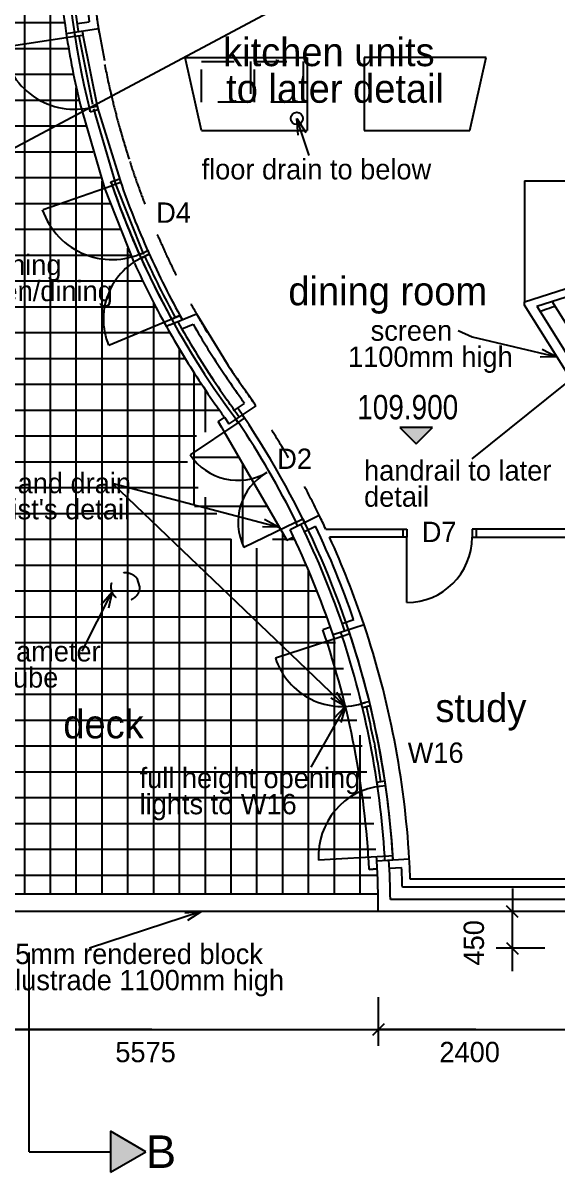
# Model space of a CAD drawing. Header units: millimetres. Extents: x -23178 to 21022, y -15251 to 18887.
# Drawn here: x -5418 to 1152, y -7459 to 6664 of the extents above; entities that cross this region are included whole.
import ezdxf

# ---------------------------------------------------------------- set-up
doc = ezdxf.new("R2010")
doc.units = ezdxf.units.MM
for name, pattern in [('BORDER', [16, 13, -1, 1, -1]), ('DOT', [16, 4, -4, 4, -4]), ('HIDDEN', [16, 2, -2, 2, -2, 2, -2, 2, -2])]:
    doc.linetypes.add(name, pattern=pattern)
for name, color, linetype, true_color in [('00_-_ELEVATIONS', 7, 'Continuous', 0xffffff), ('1', 7, 'Continuous', 0xffffff), ('NEW_GF', 7, 'Continuous', 0xffffff), ('NEW_LGF', 7, 'Continuous', 0xffffff)]:
    doc.layers.add(name, color=color, linetype=linetype, true_color=true_color)
doc.styles.add('ARIAL', font='ARIAL.TTF', dxfattribs={"height": 0.2})
doc.styles.add('ARIALN', font='ARIALN.TTF', dxfattribs={"height": 0.2})
doc.dimstyles.new('ISO-25', dxfattribs={"dimtxt": 2.5, "dimasz": 2.5, "dimexe": 1.25, "dimexo": 0.625, "dimtad": 1, "dimtxsty": 'Standard', "dimcen": 2.5, "dimadec": 0, "dimazin": 0, "dimtfac": 1, "dimtmove": 0, "dimatfit": 3, "dimfxl": 1, "dimarcsym": 0})

# ---------------------------------------------------------------- blocks, each defined once
blk = doc.blocks.new('17618C5F')
at = {"layer": 'NEW_LGF', "linetype": 'Continuous', "ltscale": 100}
h = blk.add_hatch(dxfattribs=at)
h.set_pattern_fill('net', color=8, scale=100, style=0)
h.set_pattern_definition([(0, (0, 0), (0, 317.5), []), (90, (0, 0), (-317.5, 2e-14), [])])
h.paths.add_polyline_path([(0, 11970), (5525, 11970), (5533, 11717), (5551, 11411), (5573, 11145), (5613, 10799), (5641, 10596), (5700, 10246), (5771, 9895), (5837, 9609), (5909, 9336), (5981, 9087), (6089, 8751), (6188, 8471), (6346, 8070), (6453, 7822), (6594, 7520), (6749, 7212), (6874, 6980), (7042, 6689), (7175, 6474), (7275, 6318), (7423, 6098), (7530, 5947), (7589, 5862), (7512, 5811), (7554, 5738), (7470, 5723), (7408, 5703), (7311, 5658), (7206, 5616), (7180, 5588), (7151, 5555), (7130, 5542), (7107, 5525), (7098, 5501), (7108, 5443), (7118, 5383), (7139, 5299), (7176, 5227), (7190, 5163), (7209, 5094), (7222, 5053), (7300, 4958), (7342, 4897), (7370, 4858), (7403, 4812), (7462, 4744), (7517, 4640), (7548, 4582), (7579, 4528), (7603, 4471), (7644, 4409), (7711, 4303), (7750, 4258), (7831, 4225), (7862, 4224), (7901, 4230), (7946, 4240), (8014, 4259), (8083, 4310), (8166, 4353), (8210, 4377), (8233, 4386), (8268, 4412), (8264, 4512), (8357, 4351), (8440, 4391), (8532, 4194), (8633, 3963), (8745, 3690), (8831, 3461), (8927, 3187), (9041, 2829), (9129, 2514), (9203, 2215), (9264, 1936), (9322, 1632), (9375, 1303), (9412, 1017), (9440, 741), (9465, 411), (9475, 190), (9481, 0), (3956, 0), (3931, 548), (3916, 732), (3893, 961), (3865, 1198), (3835, 1405), (3764, 1819), (3724, 2016), (3663, 2286), (3592, 2566), (3509, 2858), (3429, 3116), (3310, 3459), (3188, 3780), (3008, 4202), (2800, 4637), (2639, 4943), (2469, 5242), (2275, 5559), (2088, 5843), (1866, 6161), (1683, 6437), (1497, 6737), (1343, 7004), (1154, 7361), (936, 7815), (754, 8244), (540, 8831), (420, 9217), (337, 9519), (245, 9904), (179, 10230), (108, 10657), (67, 10977), (36, 11286), (12, 11635)])
at = {"layer": 'NEW_LGF', "color": 2, "linetype": 'HIDDEN', "ltscale": 100}
blk.add_circle((6372, 3778), 175, dxfattribs=at)
blk.add_arc((6372, 3778), 175, 0, 0, dxfattribs=at)
at = {"layer": 'NEW_LGF'}
blk.add_attdef('Sfb', (0, 0), '', height=1, dxfattribs=at)
blk = doc.blocks.new('0655C5DF')
at = {"layer": 'NEW_LGF', "color": 9, "linetype": 'Continuous', "ltscale": 100}
for s, p in [('D4', (96, 9531)), ('D2', (1585, 6506)), ('D7', (3363, 5607)), ('W16', (3190, 2893))]:
    blk.add_text(s, height=250, dxfattribs=at).set_placement(p)
at = {"layer": 'NEW_LGF'}
blk.add_attdef('Sfb', (0, 0), '', height=1, dxfattribs=at)
blk = doc.blocks.new('3911D013')
at = {"layer": 'NEW_GF', "color": 3, "linetype": 'Continuous', "ltscale": 100}
for p, q in [((5575, 12400), (0, 12400)), ((0, 12400), (0, 12185)), ((5577, 12185), (0, 12185)), ((9533, 215), (3960, 215)), ((3960, 215), (3960, 0)), ((9535, 0), (3960, 0))]:
    blk.add_line(p, q, dxfattribs=at)
at = {"layer": 'NEW_GF', "color": 2, "linetype": 'Continuous', "ltscale": 100}
blk.add_line((3958, 215), (3960, 215), dxfattribs=at)
for centre, radius, start, end in [((10696, 12400), 10696, 181.1499, 187.3801), ((10696, 12400), 10696, 181.1499, 187.3801), ((10696, 12400), 10646, 181.1553, 215.4241), ((10696, 12400), 10646, 181.1553, 215.4241), ((10696, 12400), 10696, 188.4868, 215.4241), ((10696, 12400), 10696, 188.4868, 215.4241), ((-6736, 0), 10746, 1.1446, 35.4241), ((-6736, 0), 10746, 1.1446, 35.4241), ((-6736, 0), 10696, 1.1499, 35.4241), ((-6736, 0), 10696, 1.1499, 35.4241)]:
    blk.add_arc(centre, radius, start, end, dxfattribs=at)
blk = doc.blocks.new('2A91B914')
at = {"layer": 'NEW_GF', "color": 4, "linetype": 'Continuous', "ltscale": 100}
for p, q in [((6360, 13300), (7635, 13300)), ((6360, 12850), (6360, 13300)), ((7635, 13300), (7635, 12900)), ((12123, 13300), (8885, 13300)), ((8885, 13300), (8885, 12900)), ((12123, 13300), (12123, 12900)), ((13610, 13300), (13023, 13300)), ((13023, 13300), (13023, 12900)), ((13610, 13300), (13610, 12359)), ((7635, 12900), (6760, 12900)), ((6760, 11924), (6760, 12900)), ((11810, 12900), (8885, 12900)), ((11810, 12500), (11810, 12900)), ((11910, 12500), (11910, 12900)), ((11910, 12900), (12123, 12900)), ((13023, 12900), (13210, 12900)), ((13210, 12359), (13210, 12900)), ((6360, 12850), (0, 12850)), ((6360, 12450), (408, 12450)), ((6360, 11924), (6360, 12450)), ((11810, 12500), (11910, 12500)), ((13610, 12359), (13210, 12359)), ((6360, 11924), (6760, 11924)), ((13610, 11759), (13210, 11759)), ((13210, 11193), (13210, 11759)), ((13610, 11759), (13610, 8028)), ((121, 11244), (517, 11304)), ((11810, 11293), (11910, 11293)), ((11810, 11293), (11810, 10528)), ((11910, 11293), (11910, 11193)), ((11910, 11193), (13210, 11193)), ((11910, 11093), (13210, 11093)), ((11910, 11093), (11910, 10528)), ((13210, 9064), (13210, 11093)), ((11810, 10528), (11910, 10528)), ((11810, 9628), (11910, 9628)), ((11810, 9628), (11810, 8805)), ((11910, 9628), (11910, 9064)), ((6360, 9433), (6360, 8037)), ((6760, 9433), (6360, 9433)), ((6760, 8805), (6760, 9433)), ((11910, 9064), (13210, 9064)), ((11910, 8964), (13210, 8964)), ((13210, 8028), (13210, 8964)), ((6760, 8805), (6860, 8805)), ((6860, 8805), (6860, 8605)), ((11810, 8805), (11710, 8805)), ((11710, 8805), (11710, 8605)), ((6760, 8147), (6760, 8605)), ((6860, 8605), (6760, 8605)), ((11710, 8605), (11810, 8605)), ((13610, 8028), (13210, 8028)), ((13610, 7428), (13210, 7428)), ((13210, 7428), (13210, 6935)), ((13610, 6535), (13610, 7428)), ((2003, 7147), (2006, 7149)), ((13210, 6935), (11910, 6935)), ((2454, 6669), (2122, 6445)), ((13610, 6535), (12210, 6535)), ((12210, 6535), (12210, 5536)), ((12210, 5536), (11810, 5536)), ((2874, 5146), (3233, 5322)), ((3314, 5153), (4260, 5153)), ((4260, 5153), (4260, 5053)), ((6360, 5153), (5164, 5153)), ((5164, 5153), (5164, 5053)), ((6760, 5153), (6360, 5153)), ((6360, 5153), (6360, 3550)), ((6760, 4410), (6760, 5153)), ((4260, 5053), (3360, 5053)), ((5164, 5053), (6360, 5053)), ((12210, 4636), (11810, 4636)), ((11810, 4410), (11810, 4636)), ((12210, 4636), (12210, 2341)), ((6760, 4410), (6860, 4410)), ((6860, 4410), (6860, 4210)), ((11810, 4410), (11710, 4410)), ((11710, 4410), (11710, 4210)), ((6760, 3550), (6760, 4210)), ((6860, 4210), (6760, 4210)), ((11710, 4210), (11810, 4210)), ((11810, 2341), (11810, 4210)), ((3785, 3976), (3405, 3852)), ((6360, 3550), (6760, 3550)), ((12210, 2341), (11810, 2341)), ((12210, 1441), (11810, 1441)), ((11810, 1441), (11810, 400)), ((12210, 0), (12210, 1441)), ((6360, 850), (6360, 1150)), ((6360, 1150), (6760, 1150)), ((6760, 1150), (6760, 400)), ((3942, 1076), (4341, 1099)), ((6360, 850), (4353, 850)), ((6360, 450), (3960, 450)), ((6360, 0), (6360, 450)), ((7221, 400), (6760, 400)), ((7221, 0), (7221, 400)), ((7821, 0), (7821, 400)), ((8282, 400), (7821, 400)), ((9888, 400), (8682, 400)), ((10749, 400), (10288, 400)), ((10749, 0), (10749, 400)), ((11349, 0), (11349, 400)), ((11349, 400), (11810, 400)), ((6360, 0), (7221, 0)), ((7821, 0), (10749, 0)), ((12210, 0), (11349, 0))]:
    blk.add_line(p, q, dxfattribs=at)
at = {"layer": 'NEW_GF', "color": 2, "linetype": 'Continuous', "ltscale": 100}
for p, q in [((6510, 13150), (7635, 13150)), ((6510, 13150), (6510, 11924)), ((7535, 13150), (7535, 13000)), ((12123, 13150), (8885, 13150)), ((8985, 13150), (8985, 13000)), ((12023, 13150), (12023, 13000)), ((13460, 13150), (13023, 13150)), ((13123, 13150), (13123, 13000)), ((13460, 12359), (13460, 13150)), ((6660, 13000), (7535, 13000)), ((6660, 13000), (6660, 12024)), ((12023, 13000), (8985, 13000)), ((13310, 13000), (13123, 13000)), ((13310, 13000), (13310, 12459)), ((2192, 12700), (151, 12700)), ((4376, 12700), (2392, 12700)), ((6360, 12700), (4576, 12700)), ((6360, 12450), (6360, 12700)), ((2192, 12550), (304, 12550)), ((4376, 12550), (2392, 12550)), ((6360, 12550), (4576, 12550)), ((13310, 12459), (13460, 12459)), ((6510, 12024), (6660, 12024)), ((13460, 8028), (13460, 11759)), ((13310, 11659), (13310, 8128)), ((13310, 11659), (13460, 11659)), ((255, 11365), (403, 11388)), ((6510, 9433), (6510, 8184)), ((6510, 9333), (6660, 9333)), ((6660, 9333), (6660, 8225)), ((6510, 8184), (6660, 8225)), ((13310, 8128), (13460, 8128)), ((13460, 6685), (13460, 7428)), ((13310, 7328), (13460, 7328)), ((13310, 6835), (13310, 7328)), ((13310, 6835), (11910, 6835)), ((11910, 6835), (11910, 5636)), ((2190, 6612), (2314, 6697)), ((13460, 6685), (12060, 6685)), ((12060, 6685), (12060, 5536)), ((11910, 5636), (12060, 5636)), ((3052, 5122), (3187, 5188)), ((6510, 5153), (6510, 3550)), ((6510, 5053), (6660, 5053)), ((6660, 5053), (6660, 3650)), ((11910, 4536), (12060, 4536)), ((11910, 4536), (11910, 2441)), ((12060, 4636), (12060, 2341)), ((3515, 3993), (3657, 4042)), ((6510, 3650), (6660, 3650)), ((11910, 2441), (12060, 2441)), ((12060, 150), (12060, 1441)), ((11910, 1341), (12060, 1341)), ((11910, 300), (11910, 1341)), ((6510, 150), (6510, 1150)), ((4097, 985), (4247, 992)), ((6510, 1050), (6660, 1050)), ((6660, 300), (6660, 1050)), ((6359, 850), (6359, 600)), ((6359, 750), (4256, 750)), ((6359, 600), (4109, 600)), ((6660, 300), (7121, 300)), ((7121, 300), (7121, 150)), ((7921, 300), (7921, 150)), ((7921, 300), (10649, 300)), ((10649, 300), (10649, 150)), ((11449, 300), (11449, 150)), ((11910, 300), (11449, 300)), ((6510, 150), (7221, 150)), ((7821, 150), (10749, 150)), ((12060, 150), (11349, 150))]:
    blk.add_line(p, q, dxfattribs=at)
at = {"layer": 'NEW_GF', "color": 4, "linetype": 'Continuous', "ltscale": 100}
for centre, radius, start, end in [((10696, 12850), 10696, 179.9982, 188.6358), ((10696, 12850), 10696, 179.9982, 188.6358), ((10696, 12850), 10296, 182.2246, 188.6358), ((10696, 12850), 10296, 182.2246, 188.6358), ((9601, -2902), 11409, 104.4192, 106.5036), ((9601, -2902), 11409, 104.4192, 106.5036), ((10696, 12850), 10296, 213.2644, 215.4241), ((10696, 12850), 10296, 213.2644, 215.4241), ((10696, 12850), 10696, 213.2644, 215.4241), ((10696, 12850), 10696, 213.2644, 215.4241), ((-6736, 450), 11096, 34.087, 35.4241), ((-6736, 450), 11096, 34.087, 35.4241), ((-6736, 450), 10696, 34.6227, 35.4241), ((-6736, 450), 10696, 34.6227, 35.4241), ((-6736, 450), 11096, 25.0749, 26.0425), ((-6736, 450), 11096, 25.0749, 26.0425), ((-6736, 450), 10696, 18.5443, 26.0425), ((-6736, 450), 10696, 18.5443, 26.0425), ((-6736, 450), 11096, 18.5274, 24.5062), ((-6736, 450), 11096, 18.5274, 24.5062), ((-6736, 450), 10696, 359.9982, 3.3536), ((-6736, 450), 10696, 359.9982, 3.3536), ((-6736, 450), 11096, 2.0641, 3.3536), ((-6736, 450), 11096, 2.0641, 3.3536)]:
    blk.add_arc(centre, radius, start, end, dxfattribs=at)
at = {"layer": 'NEW_GF', "color": 2, "linetype": 'Continuous', "ltscale": 100}
for centre, radius, start, end in [((10696, 12850), 10546, 180.8131, 188.6358), ((10696, 12850), 10546, 180.8131, 188.6358), ((10696, 12850), 10396, 181.6517, 188.0847), ((10696, 12850), 10396, 181.6517, 188.0847), ((10696, 12850), 10546, 213.2644, 215.4241), ((10696, 12850), 10546, 213.2644, 215.4241), ((10696, 12850), 10396, 213.8155, 215.4241), ((10696, 12850), 10396, 213.8155, 215.4241), ((-6736, 450), 10996, 34.6153, 35.4241), ((-6736, 450), 10996, 34.6153, 35.4241), ((-6736, 450), 10846, 34.087, 35.4241), ((-6736, 450), 10846, 34.087, 35.4241), ((-6736, 450), 10846, 18.5443, 26.0425), ((-6736, 450), 10846, 18.5443, 26.0425), ((-6736, 450), 10996, 19.0662, 25.5214), ((-6736, 450), 10996, 19.0662, 25.5214), ((-6736, 450), 10846, 0.7906, 3.3536), ((-6736, 450), 10846, 0.7906, 3.3536), ((-6736, 450), 10996, 1.5616, 2.8253), ((-6736, 450), 10996, 1.5616, 2.8253)]:
    blk.add_arc(centre, radius, start, end, dxfattribs=at)
at = {"layer": 'NEW_GF'}
blk.add_attdef('Sfb', (0, 0), '', height=1, dxfattribs=at)
blk = doc.blocks.new('1A1A5394')
at = {"layer": '00_-_ELEVATIONS', "linetype": 'BORDER', "ltscale": 100}
blk.add_hatch(color=15, dxfattribs=at).paths.add_polyline_path([(781, 200), (1181, 200), (981, 0)])
at = {"layer": '00_-_ELEVATIONS', "color": 2, "linetype": 'Continuous', "ltscale": 100}
for p, q in [((781, 200), (981, 0)), ((1181, 200), (781, 200)), ((981, 0), (1181, 200))]:
    blk.add_line(p, q, dxfattribs=at)
at = {"layer": '00_-_ELEVATIONS', "color": 15, "linetype": 'BORDER', "ltscale": 100, "style": 'ARIALN'}
blk.add_text('109.900', height=300, rotation=359.9494, dxfattribs=at).set_placement((257, 301))
at = {"layer": '00_-_ELEVATIONS'}
blk.add_attdef('Sfb', (0, 0), '', height=1, dxfattribs=at)
blk = doc.blocks.new('E5ACA3D3')
at = {"layer": 'NEW_LGF', "color": 2, "linetype": 'Continuous', "ltscale": 100}
for p, q in [((16973, 21520), (17860, 21655)), ((17909, 21662), (18076, 20823)), ((18036, 20775), (18133, 20804)), ((18090, 20765), (18357, 19860)), ((18133, 20804), (18145, 20755)), ((18139, 20774), (18416, 19881)), ((18049, 20727), (18042, 20751)), ((18042, 20751), (18049, 20727)), ((18048, 20726), (18156, 20758)), ((17470, 19528), (18318, 19820)), ((18302, 19868), (18349, 19884)), ((18310, 19844), (18303, 19868)), ((18303, 19868), (18310, 19844)), ((18424, 19857), (18318, 19820)), ((18349, 19884), (18408, 19904)), ((18708, 18973), (18357, 19860)), ((18408, 19904), (18424, 19857)), ((23392, 19879), (23392, 19338)), ((18653, 18975), (18755, 19021)), ((18775, 18976), (18673, 18930)), ((18673, 18930), (18719, 18950)), ((18755, 19021), (18775, 18976)), ((19048, 18180), (19152, 18224)), ((19182, 18171), (19152, 18224)), ((18275, 17857), (19095, 18200)), ((19079, 18128), (19048, 18180)), ((19193, 18175), (19182, 18171)), ((20327, 14014), (21147, 14281)), ((21482, 13478), (21384, 13455)), ((21396, 13406), (21493, 13429)), ((21674, 12498), (21575, 12484)), ((21575, 12484), (21582, 12434)), ((21582, 12434), (21681, 12448)), ((20858, 11531), (21720, 11581))]:
    blk.add_line(p, q, dxfattribs=at)
at = {"layer": 'NEW_LGF', "color": 1, "linetype": 'Continuous', "ltscale": 100}
for p, q in [((19218, 21396), (20718, 21396)), ((19418, 20496), (19218, 21396)), ((20718, 21396), (20718, 20496)), ((22918, 21396), (21418, 21396)), ((21418, 21396), (21418, 20496)), ((22718, 20496), (22918, 21396)), ((17923, 20817), (18223, 19788)), ((20740, 20192), (20590, 20646)), ((19418, 20496), (20718, 20496)), ((21418, 20496), (22718, 20496)), ((18223, 19788), (18582, 18889)), ((22746, 16462), (25606, 18760)), ((22746, 17960), (23790, 17714)), ((18318, 16164), (21187, 13419)), ((21004, 14392), (20909, 14361)), ((20765, 12671), (21187, 13419)), ((21479, 11416), (21579, 11422)), ((21579, 11422), (21479, 11416))]:
    blk.add_line(p, q, dxfattribs=at)
at = {"layer": 'NEW_LGF', "color": 1, "linetype": 'DOT', "ltscale": 100}
for p, q in [((19418, 21346), (20018, 21346)), ((19418, 20846), (19418, 21346)), ((20018, 21346), (20018, 20846)), ((20068, 21346), (20668, 21346)), ((20068, 20846), (20068, 21346)), ((20668, 21346), (20668, 20846)), ((20018, 20846), (19418, 20846)), ((20668, 20846), (20068, 20846))]:
    blk.add_line(p, q, dxfattribs=at)
at = {"layer": 'NEW_LGF', "color": 4, "linetype": 'Continuous', "ltscale": 100}
blk.add_line((19029, 18107), (18985, 18089), dxfattribs=at)
at = {"layer": 'NEW_LGF', "color": 2, "linetype": 'Continuous', "ltscale": 100}
blk.add_circle((20590, 20646), 75, dxfattribs=at)
for centre, radius, start, end in [((17860, 21655), 897, 188.6358, 287.806), ((17860, 21655), 897, 188.6358, 287.806), ((20590, 20646), 75, 0, 0), ((28328, 23295), 10596, 199.1437, 217.0581), ((28328, 23295), 10596, 199.1437, 217.0581), ((28328, 23295), 10484, 199.0085, 204.1949), ((28328, 23295), 10484, 199.0085, 204.1949), ((18318, 19820), 909, 199.0085, 298.6674), ((18318, 19820), 909, 199.0085, 298.6674), ((19048, 18180), 838, 108.9318, 202.6806), ((19048, 18180), 838, 108.9318, 202.6806), ((28328, 23295), 10546, 204.2981, 208.8937), ((28328, 23295), 10546, 204.2981, 208.8937), ((28328, 23295), 10484, 204.1949, 209.2606), ((28328, 23295), 10484, 204.1949, 209.2606), ((19048, 18180), 838, 314.8832, 315.0771), ((19048, 18180), 838, 314.8832, 315.0771), ((10896, 10896), 10896, 13.706, 34.6153), ((10896, 10896), 10896, 13.706, 34.6153), ((21147, 14281), 863, 198.0761, 289.3119), ((21147, 14281), 863, 198.0761, 289.3119), ((10896, 10896), 10796, 13.4436, 13.7089), ((10896, 10896), 10796, 13.4436, 13.7089), ((10896, 10896), 10896, 3.3536, 13.4431), ((10896, 10896), 10896, 3.3536, 13.4431), ((21720, 11581), 864, 95.9058, 183.3536), ((21720, 11581), 864, 95.9058, 183.3536)]:
    blk.add_arc(centre, radius, start, end, dxfattribs=at)
at = {"layer": 'NEW_LGF', "color": 1, "linetype": 'HIDDEN', "ltscale": 100}
blk.add_arc((27233, 7543), 11334, 89.6434, 108.7887, dxfattribs=at)
blk.add_arc((27233, 7543), 11334, 89.6434, 108.7887, dxfattribs=at)
at = {"layer": 'NEW_LGF', "color": 1, "linetype": 'Continuous', "ltscale": 100}
blk.add_arc((10896, 10896), 10596, 2.8129, 19.0895, dxfattribs=at)
blk.add_arc((10896, 10896), 10596, 2.8129, 19.0895, dxfattribs=at)
at = {"layer": 'NEW_LGF', "color": 15, "linetype": 'Continuous', "ltscale": 100}
for s, p in [('floor drain to below', (19418, 19896)), ('full height opening', (14981, 18721)), ('doors to kitchen/dining', (14981, 18400)), ('handrail to later', (21417, 16194)), ('detail', (21417, 15873)), ('full height opening', (18656, 12414)), ('lights to W16', (18656, 12093))]:
    blk.add_text(s, height=250, dxfattribs=at).set_placement(p)
at = {"layer": 'NEW_LGF'}
blk.add_attdef('Sfb', (0, 0), '', height=1, dxfattribs=at)
blk = doc.blocks.new('C8006167')
at = {"layer": 'NEW_GF', "color": 2, "linetype": 'Continuous', "ltscale": 100}
for p, q in [((13335, 2133), (13335, 1850)), ((13735, 1850), (13135, 1850)), ((13335, 1400), (13335, 1850)), ((13735, 1400), (13135, 1400)), ((13335, 1117), (13335, 1400)), ((11685, 800), (11685, 200)), ((11685, 800), (11685, 200)), ((8898, 400), (6110, 400)), ((6110, 400), (11685, 400)), ((8898, 400), (11685, 400)), ((12885, 400), (11685, 400)), ((11685, 400), (14085, 400)), ((12885, 400), (14085, 400))]:
    blk.add_line(p, q, dxfattribs=at)
at = {"layer": 'NEW_GF', "color": 4, "linetype": 'Continuous', "ltscale": 100}
for p, q in [((13406, 1779), (13264, 1921)), ((13264, 1471), (13406, 1329)), ((11756, 471), (11614, 329))]:
    blk.add_line(p, q, dxfattribs=at)
at = {"layer": 'NEW_GF', "color": 3, "linetype": 'Continuous', "ltscale": 100}
blk.add_text('450', height=250, rotation=90, dxfattribs=at).set_placement((12985, 1188))
for s, p in [('5575', (8450, 0)), ('2400', (12437, 0))]:
    blk.add_text(s, height=250, dxfattribs=at).set_placement(p)
at = {"layer": 'NEW_GF'}
blk.add_attdef('Sfb', (0, 0), '', height=1, dxfattribs=at)
blk = doc.blocks.new('084538C4')
at = {"layer": 'NEW_GF', "color": 2, "linetype": 'Continuous', "ltscale": 100}
for p, q in [((0, 904), (50, 904)), ((50, 904), (50, 804)), ((904, 904), (854, 904)), ((854, 904), (854, 804)), ((50, 804), (0, 804)), ((854, 804), (904, 804))]:
    blk.add_line(p, q, dxfattribs=at)
at = {"layer": 'NEW_GF', "color": 4, "linetype": 'Continuous', "ltscale": 100}
blk.add_line((50, 0), (50, 804), dxfattribs=at)
at = {"layer": 'NEW_GF', "color": 2, "linetype": 'Continuous', "ltscale": 100}
blk.add_arc((50, 804), 804, 270, 0, dxfattribs=at)
blk.add_arc((50, 804), 804, 270, 0, dxfattribs=at)
at = {"layer": 'NEW_GF'}
for tag in ['PAT_NAME', 'Group', 'Floor', 'Sfb', 'Part_Number', 'Description', 'Manufacturer', 'Quantity', 'Width', 'Width_FORMULA', 'Height', 'Symbol_Path', 'Opening_height', 'Ht1', 'Return_type', 'TYPE', 'PREFIX', 'IDENTIFIER', 'SOLID_PEN', 'OUTER_LEAF', 'CAVITY', 'INNER_LEAF', 'CAVITY_PEN', 'REVEAL', 'GABLE_ANG', 'GABLE_LEN', 'Arch_group']:
    blk.add_attdef(tag, (0, 0), '', height=1, dxfattribs=at)
blk = doc.blocks.new('9ABE1536')
at = {"layer": 'NEW_GF', "color": 2, "linetype": 'Continuous', "ltscale": 100}
for p, q in [((420, 1602), (343, 1550)), ((587, 1534), (559, 1576)), ((587, 1534), (670, 1590)), ((670, 1590), (642, 1631)), ((343, 1550), (385, 1478)), ((418, 1421), (1188, 90)), ((1296, 310), (1385, 354)), ((1296, 310), (1318, 265)), ((1385, 354), (1408, 308)), ((1188, 90), (1272, 131))]:
    blk.add_line(p, q, dxfattribs=at)
at = {"layer": 'NEW_GF', "color": 4, "linetype": 'Continuous', "ltscale": 100}
for p, q in [((587, 1534), (0, 1140)), ((1296, 310), (660, 0))]:
    blk.add_line(p, q, dxfattribs=at)
at = {"layer": 'NEW_GF', "color": 2, "linetype": 'Continuous', "ltscale": 100}
for centre, start, end in [((587, 1534), 213.8216, 300.0627), ((587, 1534), 213.8216, 300.0627), ((1296, 310), 120.0627, 206.0425), ((1296, 310), 120.0627, 206.0425)]:
    blk.add_arc(centre, 707, start, end, dxfattribs=at)
at = {"layer": 'NEW_GF'}
blk.add_attdef('Sfb', (0, 0), '', height=1, dxfattribs=at)
blk = doc.blocks.new('3153BFF7')
at = {"layer": 'NEW_GF', "linetype": 'Continuous', "ltscale": 100}
blk.add_hatch(color=15, dxfattribs=at).paths.add_polyline_path([(1000, 126), (1000, 626), (1433, 376)])
at = {"layer": 'NEW_GF', "color": 1, "linetype": 'Continuous', "ltscale": 100}
for p, q in [((0, 376), (0, 2826)), ((1433, 376), (1000, 626)), ((1000, 626), (1000, 126)), ((0, 376), (1000, 376)), ((1000, 126), (1433, 376))]:
    blk.add_line(p, q, dxfattribs=at)
at = {"layer": 'NEW_GF', "color": 15, "linetype": 'Continuous', "ltscale": 100, "style": 'ARIAL'}
blk.add_text('B', height=400, rotation=359.9494, dxfattribs=at).set_placement((1433, 176))
blk = doc.blocks.new('71770A1B')
at = {"layer": 'NEW_GF', "color": 2, "linetype": 'Continuous', "ltscale": 100}
blk.add_line((8, 0), (106, 15), dxfattribs=at)
for radius, end in [(10596, 188.9062), (10596, 188.9062), (10496, 188.9087), (10496, 188.9087)]:
    blk.add_arc((10476, 1640), radius, 188.6358, end, dxfattribs=at)
blk = doc.blocks.new('B4FA7057')
at = {"layer": 'NEW_GF', "color": 4, "linetype": 'Continuous', "ltscale": 100}
for p, q in [((9964, 8286), (10291, 8423)), ((10291, 8423), (10654, 7827))]:
    blk.add_line(p, q, dxfattribs=at)
at = {"layer": 'NEW_GF', "color": 2, "linetype": 'Continuous', "ltscale": 100}
for p, q in [((9991, 8363), (10076, 8398)), ((10109, 8239), (10248, 8297)), ((10563, 7789), (10626, 7689)), ((10598, 7028), (10556, 7101)), ((10556, 7101), (11308, 5802))]:
    blk.add_line(p, q, dxfattribs=at)
at = {"layer": 'NEW_GF', "color": 1, "linetype": 'Continuous', "ltscale": 100}
for p, q in [((13510, 8217), (13681, 8139)), ((10256, 7706), (10256, 6079)), ((10812, 6658), (10266, 6658)), ((10855, 6585), (10855, 5592)), ((9253, 6343), (11308, 5802)), ((10266, 6058), (11160, 6058)), ((8882, 4275), (9253, 5005)), ((10353, 1075), (8975, 625))]:
    blk.add_line(p, q, dxfattribs=at)
at = {"layer": 'NEW_GF', "color": 4, "linetype": 'Continuous', "ltscale": 100}
blk.add_arc((19263, 13475), 10696, 209.1296, 213.2644, dxfattribs=at)
blk.add_arc((19263, 13475), 10696, 209.1296, 213.2644, dxfattribs=at)
at = {"layer": 'NEW_GF', "color": 2, "linetype": 'Continuous', "ltscale": 100}
for centre, radius, start, end in [((19263, 13475), 10546, 209.2217, 213.8077), ((19263, 13475), 10546, 209.2217, 213.8077), ((19263, 13475), 10396, 209.8717, 213.8155), ((19263, 13475), 10396, 209.8717, 213.8155), ((1831, 1075), 10805, 26.3129, 33.8216), ((1831, 1075), 10805, 26.3129, 33.8216)]:
    blk.add_arc(centre, radius, start, end, dxfattribs=at)
at = {"layer": 'NEW_GF', "color": 15, "linetype": 'Continuous', "ltscale": 100}
for s, height, p in [('kitchen units ', 350, (10618, 11467)), ('to later detail', 350, (10656, 11017)), ('dining room', 350, (11421, 8528)), ('screen', 250, (12433, 8092)), ('1100mm high', 250, (12155, 7771)), ('threshold and drain', 250, (6622, 6218)), ("to speciialist's detail", 250, (6529, 5897)), ('350mm diameter ', 250, (6603, 4150)), ('light tube', 250, (7234, 3829)), ('study', 350, (13230, 3406)), ('deck', 350, (8652, 3205)), ('215mm rendered block', 250, (7688, 431)), ('balustrade 1100mm high', 250, (7688, 109))]:
    blk.add_text(s, height=height, dxfattribs=at).set_placement(p)
blk = doc.blocks.new('DAB04CB5')
at = {"layer": 'NEW_GF', "color": 2, "linetype": 'Continuous', "ltscale": 100}
for p, q in [((111, 2760), (206, 2791)), ((634, 57), (734, 63))]:
    blk.add_line(p, q, dxfattribs=at)
for radius, start, end in [(10896, 18.2728, 18.5357), (10896, 18.2728, 18.5357), (11096, 3.3536, 18.5274), (11096, 3.3536, 18.5274), (10696, 18.2765, 18.5443), (10696, 18.2765, 18.5443), (10796, 18.2746, 18.54), (10796, 18.2746, 18.54), (10846, 11.0811, 13.4433), (10846, 11.0811, 13.4433), (10846, 8.4548, 10.8157), (10846, 8.4548, 10.8157), (10696, 3.3536, 3.6268), (10696, 3.3536, 3.6268), (10796, 3.3536, 3.6243), (10796, 3.3536, 3.6243), (10896, 3.3536, 3.6218), (10896, 3.3536, 3.6218)]:
    blk.add_arc((-10141, -626), radius, start, end, dxfattribs=at)
at = {"layer": 'NEW_GF', "color": 1, "linetype": 'Continuous', "ltscale": 100}
for radius, start, end in [(10796, 3.6243, 18.2746), (10796, 3.6243, 18.2746), (10896, 3.6218, 18.2728), (10896, 3.6218, 18.2728)]:
    blk.add_arc((-10141, -626), radius, start, end, dxfattribs=at)
blk = doc.blocks.new('24C1A6D2')
at = {"layer": 'NEW_GF', "color": 2, "linetype": 'Continuous', "ltscale": 100}
for p, q in [((2, 244), (0, 248)), ((789, 40), (794, 30)), ((794, 30), (798, 4)), ((798, 4), (798, 0))]:
    blk.add_line(p, q, dxfattribs=at)
blk = doc.blocks.new('21F32D17')
at = {"layer": '1', "color": 2, "linetype": 'Continuous', "ltscale": 100}
for p, q in [((0, 3897), (600, 3897)), ((0, 3356), (0, 2410)), ((0, 2410), (600, 2600)), ((0, 2410), (0, 2410)), ((0, 2370), (0, 2410)), ((150, 2356), (600, 2500)), ((600, 1409), (0, 2370)), ((150, 2356), (1000, 994)), ((120, 2103), (121, 2101)), ((600, 1409), (600, 873))]:
    blk.add_line(p, q, dxfattribs=at)
at = {"layer": '1', "color": 4, "linetype": 'Continuous', "ltscale": 100}
for p, q in [((6150, 3169), (6150, 2819)), ((6050, 2819), (6050, 3069)), ((6150, 2819), (6050, 2819)), ((6150, 2069), (6050, 2069)), ((6050, 2069), (6050, 0)), ((6150, 1299), (6150, 2069))]:
    blk.add_line(p, q, dxfattribs=at)
at = {"layer": '1', "color": 1, "linetype": 'Continuous', "ltscale": 100}
for p, q in [((334, 2418), (1057, 1269)), ((665, 2519), (1274, 1394))]:
    blk.add_line(p, q, dxfattribs=at)
at = {"layer": '1', "color": 2, "linetype": 'Continuous', "ltscale": 100}
blk.add_arc((3550, -2810), 4780, 121.4259, 123.7504, dxfattribs=at)
blk.add_arc((3550, -2810), 4780, 121.4259, 123.7504, dxfattribs=at)
blk = doc.blocks.new('A0D79F75')
at = {"layer": 'NEW_GF', "color": 2, "linetype": 'Continuous', "ltscale": 100}
for p, q in [((377, 9040), (557, 8144)), ((461, 8117), (461, 8117)), ((720, 7230), (722, 7230)), ((722, 7230), (722, 7232)), ((1559, 5589), (1466, 5550))]:
    blk.add_line(p, q, dxfattribs=at)
at = {"layer": 'NEW_GF', "color": 1, "linetype": 'Continuous', "ltscale": 100}
blk.add_line((461, 8117), (461, 8117), dxfattribs=at)
at = {"layer": 'NEW_GF', "color": 2, "linetype": 'Continuous', "ltscale": 100}
for start, end in [(179.9982, 193.9169), (179.9982, 193.9169), (198.9161, 208.8643), (198.9161, 208.8643), (198.9161, 203.9389), (198.9161, 203.9389), (203.9389, 204.4798), (203.9389, 204.4798)]:
    blk.add_arc((10746, 10665), 10596, start, end, dxfattribs=at)
at = {"layer": 'NEW_GF', "color": 1, "linetype": 'Continuous', "ltscale": 100}
for start, end in [(188.6358, 193.3954), (188.6358, 193.3954), (204.463, 209.1296), (204.463, 209.1296)]:
    blk.add_arc((10746, 10665), 10696, start, end, dxfattribs=at)
blk = doc.blocks.new('14D9DB40')
at = {"layer": 'NEW_GF', "color": 2, "linetype": 'Continuous', "ltscale": 100}
blk.add_line((0, 106), (36, 0), dxfattribs=at)
blk = doc.blocks.new('C81D24C8')
at = {"layer": 'NEW_GF', "color": 2, "linetype": 'Continuous', "ltscale": 100}
for q in [(0, 0), (2, 2)]:
    blk.add_line((2, 2), q, dxfattribs=at)
blk = doc.blocks.new('706F4A95')
at = {"layer": 'NEW_GF', "color": 2, "linetype": 'Continuous', "ltscale": 100}
for q in [(0, 0), (2, 2)]:
    blk.add_line((2, 2), q, dxfattribs=at)
blk = doc.blocks.new('5FEF4B34')
at = {"layer": 'NEW_GF', "color": 2, "linetype": 'Continuous', "ltscale": 100}
for p, q in [((0, 0), (1, 4)), ((1, 4), (2, 1))]:
    blk.add_line(p, q, dxfattribs=at)
blk = doc.blocks.new('1D1F451E')
at = {"layer": 'NEW_GF', "color": 2, "linetype": 'Continuous', "ltscale": 100}
for p, q in [((206, 0), (0, 3)), ((25, 99), (206, 0))]:
    blk.add_line(p, q, dxfattribs=at)
blk = doc.blocks.new('205429D3')
at = {"layer": 'NEW_GF', "color": 2, "linetype": 'Continuous', "ltscale": 100}
for p, q in [((0, 45), (135, 201)), ((135, 201), (89, 0))]:
    blk.add_line(p, q, dxfattribs=at)
blk = doc.blocks.new('5B56852F')
at = {"layer": '1', "color": 1, "linetype": 'DOT', "ltscale": 100}
blk.add_line((109, 8818), (278, 7954), dxfattribs=at)
at = {"layer": '1', "color": 2, "linetype": 'Continuous', "ltscale": 100}
for p in [(3500, 49), (3510, 0)]:
    blk.add_line(p, (3510, 0), dxfattribs=at)
at = {"layer": '1', "color": 1, "linetype": 'DOT', "ltscale": 100}
for centre, radius, start, end in [((10288, 10364), 10296, 182.2246, 198.8656), ((10288, 10364), 10296, 182.2246, 198.8656), ((10288, 10364), 10296, 193.5387, 198.8656), ((10288, 10364), 10296, 193.5387, 198.8656), ((10288, 10364), 10296, 198.8656, 204.1497), ((10288, 10364), 10296, 198.8656, 204.1497), ((10288, 10364), 10296, 204.1497, 215.4241), ((10288, 10364), 10296, 204.1497, 215.4241), ((-7144, -2035), 11096, 26.0425, 35.4241), ((-7144, -2035), 11096, 26.0425, 35.4241)]:
    blk.add_arc(centre, radius, start, end, dxfattribs=at)
blk = doc.blocks.new('270C24D0')
at = {"layer": '1', "color": 4, "linetype": 'DOT', "ltscale": 100}
for p, q in [((0, 1381), (56, 1299)), ((808, 0), (1168, 176))]:
    blk.add_line(p, q, dxfattribs=at)
blk = doc.blocks.new('55CCFF24')
at = {"layer": 'NEW_LGF', "color": 2, "linetype": 'Continuous', "ltscale": 100}
for p, q in [((69, 174), (179, 0)), ((179, 0), (0, 102))]:
    blk.add_line(p, q, dxfattribs=at)
at = {"layer": 'NEW_LGF'}
blk.add_attdef('Sfb', (0, 0), '', height=1, dxfattribs=at)
blk = doc.blocks.new('9E5AF3E6')
at = {"layer": 'NEW_LGF', "color": 2, "linetype": 'Continuous', "ltscale": 100}
for p, q in [((0, 49), (142, 199)), ((142, 199), (87, 0))]:
    blk.add_line(p, q, dxfattribs=at)
at = {"layer": 'NEW_LGF'}
blk.add_attdef('Sfb', (0, 0), '', height=1, dxfattribs=at)
blk = doc.blocks.new('318ED75A')
at = {"layer": 'NEW_LGF', "color": 2, "linetype": 'Continuous', "ltscale": 100}
for p, q in [((206, 3), (0, 0)), ((23, 97), (206, 3))]:
    blk.add_line(p, q, dxfattribs=at)
at = {"layer": 'NEW_LGF'}
blk.add_attdef('Sfb', (0, 0), '', height=1, dxfattribs=at)
blk = doc.blocks.new('EEAF7C20')
at = {"layer": 'NEW_GF', "color": 2, "linetype": 'Continuous', "ltscale": 100}
for p, q in [((0, 95), (206, 110)), ((206, 110), (31, 0))]:
    blk.add_line(p, q, dxfattribs=at)
blk = doc.blocks.new('ADEC060F')
at = {"layer": 'NEW_LGF', "color": 2, "linetype": 'Continuous', "ltscale": 100}
for p, q in [((15, 0), (0, 206)), ((0, 206), (110, 31))]:
    blk.add_line(p, q, dxfattribs=at)
at = {"layer": 'NEW_LGF'}
blk.add_attdef('Sfb', (0, 0), '', height=1, dxfattribs=at)
blk = doc.blocks.new('E8B03687')
at = {"layer": '1', "color": 9, "linetype": 'Continuous', "ltscale": 100}
blk.add_leader([(9380, 12605), (18815, 17643)], dimstyle='ISO-25', override={"dimasz": 200}, dxfattribs=at)

msp = doc.modelspace()

# ---------------------------------------------------------------- block references
at = {"layer": '00_-_ELEVATIONS'}
msp.add_blockref('1A1A5394', (-1563, 1492), dxfattribs=at)
at = {"layer": '1'}
for name, p in [('5B56852F', (-4599, -2224)), ('E8B03687', (-18701, -9502)), ('21F32D17', (753, 827)), ('270C24D0', (-2941, 437))]:
    msp.add_blockref(name, p, dxfattribs=at)
at = {"layer": 'NEW_GF'}
for name, p in [('A0D79F75', (-5057, -2525)), ('B4FA7057', (-13574, -5334)), ('3153BFF7', (-5340, -7585)), ('C8006167', (-12732, -6109)), ('2A91B914', (-5007, -4709)), ('3911D013', (-10582, -4259)), ('71770A1B', (-4787, 6500)), ('C81D24C8', (-4337, 4705)), ('706F4A95', (-4337, 4705)), ('5FEF4B34', (-4331, 4689)), ('9ABE1536', (-3361, 216)), ('24C1A6D2', (-3055, 427)), ('1D1F451E', (-2472, 467)), ('084538C4', (-747, -460)), ('14D9DB40', (-4019, -266)), ('205429D3', (-4456, -530)), ('DAB04CB5', (-1602, -3633)), ('EEAF7C20', (-3427, -4369))]:
    msp.add_blockref(name, p, dxfattribs=at)
at = {"layer": 'NEW_LGF'}
for name, p in [('E5ACA3D3', (-22639, -15155)), ('0655C5DF', (-3875, -5323)), ('17618C5F', (-10530, -4044)), ('ADEC060F', (-2049, 5285)), ('318ED75A', (945, 2557)), ('55CCFF24', (-1631, -1736)), ('9E5AF3E6', (-1594, -1934))]:
    msp.add_blockref(name, p, dxfattribs=at)

doc.saveas('drawing.dxf')
